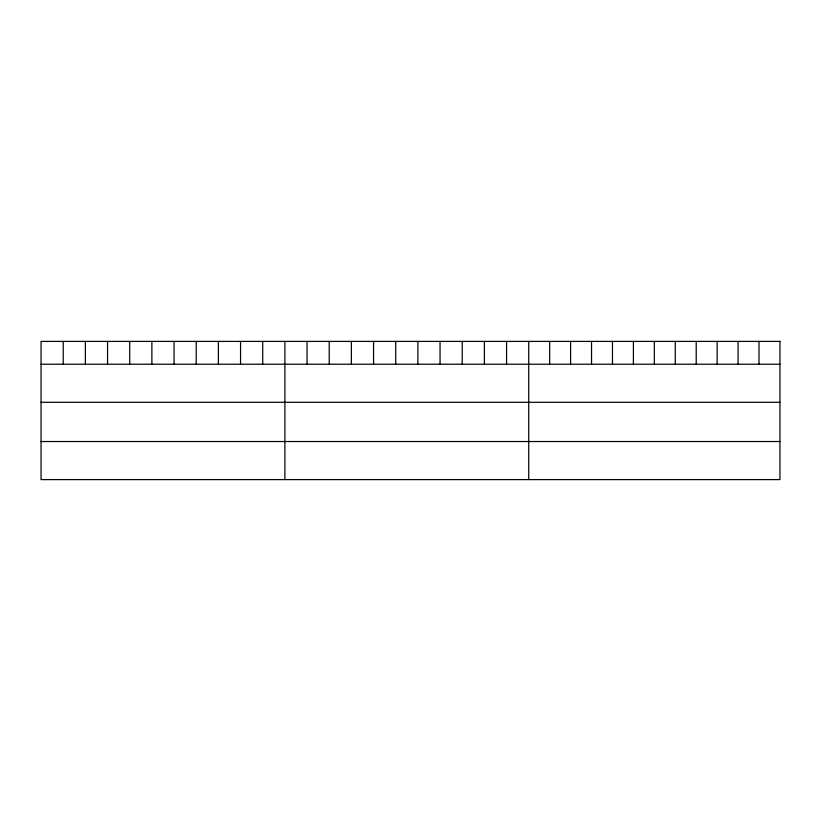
<?xml version="1.0" encoding="UTF-8"?>
<svg xmlns="http://www.w3.org/2000/svg" width="821" height="821" viewBox="0 0 821 821"><rect width="100%" height="100%" fill="white"/><g stroke="black" fill="none" stroke-linecap="round" stroke-linejoin="round"><path stroke-width="1.23" d="M41.05 364.226L779.95 364.226M41.05 402.3L779.95 402.3M41.05 441.524L779.95 441.524M759.015 341.403L759.015 364.226M738.079 341.403L738.079 364.226M717.144 341.403L717.144 364.226M696.208 341.403L696.208 364.226M675.273 341.403L675.273 364.226M654.337 341.403L654.337 364.226M633.402 341.403L633.402 364.226M612.466 341.403L612.466 364.226M591.531 341.403L591.531 364.226M570.595 341.403L570.595 364.226M549.66 341.403L549.66 364.226M528.724 341.403L528.724 479.597M506.557 341.403L506.557 364.226M484.39 341.403L484.39 364.226M462.223 341.403L462.223 364.226M440.056 341.403L440.056 364.226M417.889 341.403L417.889 364.226M395.722 341.403L395.722 364.226M373.555 341.403L373.555 364.226M351.388 341.403L351.388 364.226M329.221 341.403L329.221 364.226M307.054 341.403L307.054 364.226M284.887 341.403L284.887 479.597M262.72 341.403L262.72 364.226M240.553 341.403L240.553 364.226M218.386 341.403L218.386 364.226M196.219 341.403L196.219 364.226M174.052 341.403L174.052 364.226M151.885 341.403L151.885 364.226M129.718 341.403L129.718 364.226M107.551 341.403L107.551 364.226M85.384 341.403L85.384 364.226M63.217 341.403L63.217 364.226M779.95 341.403L41.05 341.403L41.05 479.597L779.95 479.597L779.95 341.403"/></g></svg>
